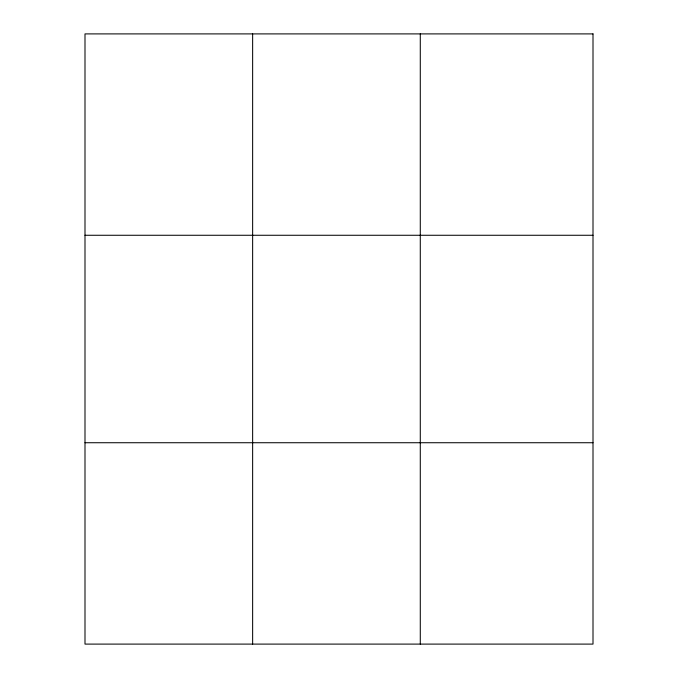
<?xml version="1.0" encoding="UTF-8"?>
<svg xmlns="http://www.w3.org/2000/svg" width="678" height="678" viewBox="0 0 678 678"><rect width="100%" height="100%" fill="white"/><g stroke="black" fill="none" stroke-linecap="round" stroke-linejoin="round"><path stroke-width="1.02" d="M252.64 644.1L252.64 33.9M420.284 644.1L420.284 33.9M84.996 235.266L593.004 235.266M84.996 442.734L593.004 442.734M593.004 33.9L84.996 33.9L84.996 644.1L593.004 644.1L593.004 33.9"/></g></svg>
